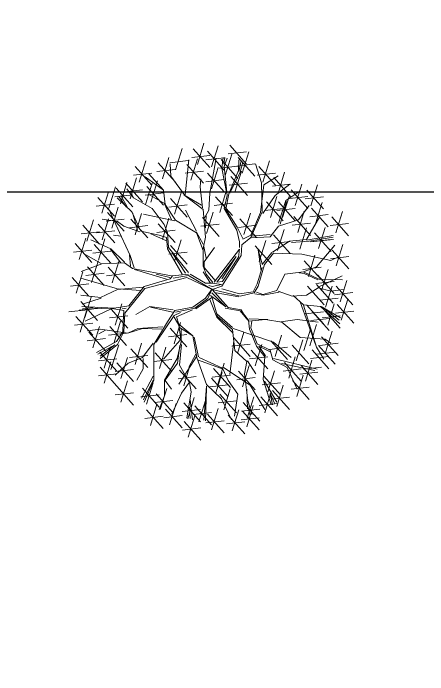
# Model space of a CAD drawing. Header units: metres. Extents: x 17323 to 19722, y -15306 to 10704.
# Drawn here: x 19316.77 to 19336.33, y -14841.73 to -14810.49 of the extents above; entities that cross this region are included whole.
import ezdxf

# ---------------------------------------------------------------- set-up
doc = ezdxf.new("R2010")
doc.units = ezdxf.units.M
doc.header["$LTSCALE"] = 35
doc.header["$MEASUREMENT"] = 0
doc.layers.get('0').update_dxf_attribs({"linetype": 'CONTINUOUS'})
doc.layers.add('brop', color=252, linetype='CONTINUOUS')
doc.layers.add('column', color=82, linetype='CONTINUOUS', lineweight=18)

# ---------------------------------------------------------------- blocks, each defined once
blk = doc.blocks.new('ARPLS027')
at = {"linetype": 'ByBlock'}
for p, q in [((-0.1431090639071897, 0.527545503083978), (-0.1351451926379283, 0.4583310128561688)), ((-0.09283712651998144, 0.5484592339441825), (-0.08487325525072009, 0.4792447437163698)), ((0.03811961917230988, 0.5362309300703867), (-0.03305748029670497, 0.4729917915169191)), ((0.005268650186611268, 0.5422062817447308), (0.01323252145586906, 0.4729917915169191)), ((0.1331065933769757, 0.5311302127477333), (0.1410704646462371, 0.4619157225199215)), ((-0.1102580949214911, 0.5215701514096338), (-0.1814351943905024, 0.4583310128561688)), ((-0.1699871294409405, 0.506133826250915), (-0.08935293283968093, 0.4812365276078179)), ((-0.05396264237851511, 0.5033664958614974), (-0.1251397418475264, 0.4401273573080315)), ((-0.08681361136421373, 0.5093418475358416), (-0.07884974009495238, 0.4401273573080315)), ((-0.03791548134303468, 0.4282727726785298), (-0.02914135041590526, 0.503614932342578)), ((-0.02160941534714311, 0.5207946049116678), (0.05902478125411648, 0.4958973062685681)), ((-0.005743667943555408, 0.3639027721888572), (0.03520227638305329, 0.503614932342578)), ((0.1659575623626743, 0.5251548610733892), (0.09478046289365949, 0.4619157225199215)), ((0.1062285278432213, 0.5097185359146703), (0.1868627244444845, 0.4848212372715706)), ((0.2028722060551331, 0.5018726579429122), (0.2108360773243945, 0.4326581677151022)), ((-0.2022897447684855, 0.4789671431912632), (-0.1943258734992241, 0.4097526529634523)), ((-0.1581941928024513, 0.4304672045134046), (-0.1647747909977966, 0.478013227602367)), ((-0.0806893696127986, 0.3876757837333384), (-0.1282159121347561, 0.4864252163027221)), ((-0.1136916768979646, 0.4879301707027777), (-0.03305748029670497, 0.4630328720596806)), ((-0.0806893696127986, 0.4542402160578858), (-0.08726996780814389, 0.4970316368379519)), ((-0.0806893696127986, 0.4970316368379519), (-0.0766678929378628, 0.4564346478927614)), ((-0.07849583688101447, 0.3767036245589628), (-0.07228082747429454, 0.4992260686728276)), ((-0.04010901407481526, 0.4264440794827999), (-0.06350669654716512, 0.4970316368379519)), ((0.07843671747293968, 0.4784691972184003), (0.007259618003928381, 0.4152300586649345)), ((0.04558574848724106, 0.4844445488927445), (0.05354961975650241, 0.4152300586649345)), ((0.08894382831173075, 0.4242496476479252), (0.06079349158718728, 0.5014205005077024)), ((0.09113736104351489, 0.4264440794827999), (0.1233091744429942, 0.4842307844678473)), ((0.2357231750408317, 0.4958973062685681), (0.1645460755718169, 0.4326581677151022)), ((0.1759941405213787, 0.4804609811098484), (0.2566283371226419, 0.4555636824667513)), ((-0.1694387757827869, 0.4729917915169191), (-0.2406158752518017, 0.4097526529634523)), ((-0.2291678103022399, 0.4575554663581993), (-0.1485336137009767, 0.4326581677151022)), ((-0.07849583688101447, 0.3938933405988188), (-0.0806893696127986, 0.4542402160578858)), ((0.01870768295349023, 0.4630328720596806), (0.09934187955474982, 0.4381355734165835)), ((0.1628576546842062, 0.4523259911197695), (0.09168055521519136, 0.3890868525663009)), ((0.1300066856985076, 0.4583013427941136), (0.1379705569677654, 0.3890868525663009)), ((0.1467068569153405, 0.3898702155682141), (0.1810722030466039, 0.4648466365931165)), ((-0.3029249698764573, 0.4297952101672573), (-0.3741020693454686, 0.3665560716137906)), ((-0.335775938862156, 0.4357705618416015), (-0.3278120675928946, 0.3665560716137906)), ((-0.2460910367494193, 0.4306663838236542), (-0.3172681362184306, 0.3674272452701866)), ((-0.278942005735118, 0.4366417354979983), (-0.2709781344658566, 0.3674272452701866)), ((-0.2163228101946899, 0.3639027721888572), (-0.2696987733347385, 0.4304672045134046)), ((-0.2612902311962344, 0.4304672045134046), (-0.2181507541378451, 0.3748749313632338)), ((-0.2181507541378451, 0.3748749313632338), (-0.252516100269105, 0.4392449318529055)), ((-0.2053551465357799, 0.3682916358586086), (-0.2463010908623886, 0.4436337955226559)), ((-0.162581258266016, 0.4092543634429449), (-0.1753768658680812, 0.4348560681831559)), ((-0.1731833331363006, 0.3251344764393957), (-0.1581941928024513, 0.4304672045134046)), ((-0.007937200675335987, 0.3639027721888572), (-0.03791548134303468, 0.4282727726785298)), ((0.1031286201647532, 0.4368896659610497), (0.1837628167660128, 0.41199236731795)), ((0.2397051106754624, 0.4381355734165835), (0.1685280112064476, 0.3748964348631167)), ((0.2068541416897638, 0.4441109250909276), (0.2148180129590216, 0.3748964348631167)), ((0.3411864034330918, 0.4388495500108887), (0.2700093039640805, 0.3756104114574201)), ((0.3083354344473932, 0.4448249016852328), (0.3162993057166545, 0.3756104114574201)), ((-0.3626540043959068, 0.4143588850085376), (-0.2820198077946472, 0.3894615863654396)), ((-0.3058200712688688, 0.4152300586649345), (-0.2251858746676092, 0.3903327600218356)), ((0.04439314844466224, 0.4060189559575802), (0.05235701971392004, 0.3368044657297702)), ((0.09333089377529546, 0.3383010674486471), (0.08894382831173075, 0.4242496476479252)), ((0.1799760761560094, 0.4226992482578646), (0.260610272757269, 0.3978019496147658)), ((0.2840041446107229, 0.4017855173976619), (0.212827045141708, 0.3385463788441951)), ((0.2498028953091271, 0.3639027721888572), (0.2585770262362566, 0.4220552158130504)), ((0.2511531756250243, 0.407760869072006), (0.2591170468942821, 0.3385463788441951)), ((0.2814573689136424, 0.4234132248521698), (0.362091565514902, 0.3985159262090692)), ((-0.2181507541378451, 0.3595139085191077), (-0.3106447176613472, 0.3898702155682141)), ((-0.148549943130007, 0.3928520513986102), (-0.2197270425990219, 0.3296129128451435)), ((-0.20827897764946, 0.3774157262398914), (-0.1276447810481969, 0.3525184275967925)), ((-0.1814009121157056, 0.3988274030729544), (-0.1734370408464443, 0.3296129128451435)), ((-0.0828316757295795, 0.3883409761303893), (-0.1540087751985943, 0.3251018375769226)), ((-0.1156826447152781, 0.3943163278047335), (-0.1077187734460203, 0.3251018375769226)), ((-0.08726996780814389, 0.3404954992835227), (-0.07849583688101447, 0.3938933405988188)), ((-0.07008729474251396, 0.3211113514087911), (-0.07849583688101447, 0.3767036245589628)), ((0.07724411743036086, 0.400043604283236), (0.006067017961346011, 0.3368044657297702)), ((0.01751508291090786, 0.3846072791245163), (0.09814927951216745, 0.3597099804814192)), ((0.09333089377529546, 0.3511019198187526), (0.1467068569153405, 0.3920646474030898)), ((0.09515883771844713, 0.3383010674486471), (0.1467068569153405, 0.3898702155682141)), ((0.1920398667055139, 0.3489074879838769), (0.2995229705628688, 0.3982822042685692)), ((0.194233399437298, 0.3511019198187526), (0.1982548761122338, 0.3788980563938384)), ((0.2242751100912699, 0.3863491922389422), (0.3049093066925295, 0.3614518935958442)), ((0.300869305132462, 0.3965241423176238), (0.3815035017337252, 0.371626843674524)), ((-0.3750062029205701, 0.3669292992973254), (-0.4461833023895849, 0.3036901607438587)), ((-0.4347352374400231, 0.3514929741386057), (-0.3541010408387599, 0.3265956754955077)), ((-0.4078571719062687, 0.3729046509716696), (-0.3998933006370073, 0.3036901607438587)), ((-0.286086011857833, 0.3666176415174549), (-0.3572631113268478, 0.3033785029639882)), ((-0.2868814464003684, 0.3233057832436668), (-0.3322144561905418, 0.3726804995283581)), ((-0.3189369808435316, 0.3725929931917991), (-0.3109731095742738, 0.3033785029639882)), ((-0.1687962676727324, 0.3404954992835227), (-0.2163228101946899, 0.3639027721888572)), ((-0.1687962676727324, 0.3445186243141274), (-0.2053551465357799, 0.3682916358586086)), ((-0.1425607102490325, 0.3729046509716696), (-0.06192651364777291, 0.3480073523285716)), ((-0.01195867735027178, 0.2757597601547044), (-0.005743667943555408, 0.3617083403539825)), ((0.0008369302517934329, 0.2673477714543493), (-0.007937200675335987, 0.3639027721888572)), ((0.2326202222434972, 0.3404954992835227), (0.2498028953091271, 0.3639027721888572)), ((0.2863617741721711, 0.3101391922344154), (0.340103326100845, 0.3660972040237329)), ((0.3765841481158745, 0.3689210831887726), (0.3054070486468596, 0.3056819446353058)), ((0.3057379799695852, 0.3317177719440219), (0.3444903915644133, 0.3595139085191077)), ((0.3168551135964215, 0.3534847580300529), (0.3974893101976846, 0.3285874593869549)), ((0.3437331791301759, 0.3748964348631167), (0.3516970503994372, 0.3056819446353058)), ((-0.345815046377286, 0.3511813163587361), (-0.2651808497760264, 0.3262840177156372)), ((-0.1304094448665367, 0.3423241924792517), (-0.1687962676727324, 0.3445186243141274)), ((-0.09787204267842498, 0.3361066356137723), (-0.1687962676727324, 0.3404954992835227)), ((-0.08726996780814389, 0.3404954992835227), (-0.1304094448665367, 0.3423241924792517)), ((-0.003550135211771277, 0.2607644759497241), (-0.09787204267842498, 0.3361066356137723)), ((-0.0806893696127986, 0.3467130561490022), (-0.07849583688101447, 0.3317177719440219)), ((0.07176115524610083, 0.3079447603995407), (0.09333089377529546, 0.3383010674486471)), ((0.12111564171121, 0.3167224877390415), (0.1920398667055139, 0.3489074879838769)), ((0.2114160725029279, 0.2801486238244548), (0.2326202222434972, 0.3404954992835227)), ((0.3057379799695852, 0.3273289082742714), (0.348877457027978, 0.3511019198187526)), ((0.3952467048470467, 0.3323488499577154), (0.3240696053780319, 0.2691097114042487)), ((0.340103326100845, 0.303921635368936), (0.3744686722321084, 0.3295233401091471)), ((0.3623957358613481, 0.3383242016320596), (0.3703596071306059, 0.2691097114042487)), ((-0.2326520039825404, 0.3131511342282352), (-0.3038291034515552, 0.2499119956747684)), ((-0.2656772966598027, 0.269542203289225), (-0.2868814464003684, 0.3233057832436668)), ((-0.265502972968239, 0.3191264859025793), (-0.2575391016989812, 0.2499119956747684)), ((-0.1560006600706672, 0.2867319193290809), (-0.1731833331363006, 0.3251344764393957)), ((-0.1731833331363006, 0.3251344764393957), (-0.1560006600706672, 0.269542203289225)), ((0.003030462983574012, 0.2629589077845997), (-0.07008729474251396, 0.3211113514087911)), ((0.04361081852155735, 0.1598206115454657), (0.07176115524610083, 0.3079447603995407)), ((0.0739546879778814, 0.3017272035340612), (0.12111564171121, 0.3167224877390415)), ((0.08016969738459778, 0.3145280559041659), (0.1233091744429942, 0.3189169195739163)), ((0.2591170468942821, 0.3131511342282352), (0.1879399474252708, 0.2499119956747684)), ((0.2136096052347121, 0.2757597601547044), (0.2863617741721711, 0.3101391922344154)), ((0.2176310819096479, 0.2889263511639557), (0.2841682414403905, 0.3079447603995407)), ((0.2262660779085834, 0.3191264859025793), (0.2342299491778448, 0.2499119956747684)), ((0.2995229705628688, 0.2329683393746382), (0.340103326100845, 0.303921635368936)), ((0.3355176703275937, 0.3169125247989966), (0.4161518669288533, 0.2920152261558977)), ((0.4258606015944224, 0.3036901607438587), (0.4338244728636838, 0.2344756705160478)), ((-0.308451184929563, 0.2673477714543493), (-0.3515906619879559, 0.2907550443596847)), ((-0.2923810385019934, 0.2977148090695154), (-0.2117468419007338, 0.2728175104264174)), ((-0.1494200618753183, 0.192005611790302), (-0.1560006600706672, 0.2867319193290809)), ((-0.07228082747429454, 0.2413803280749933), (-0.1022591081419932, 0.2951439080294351)), ((0.03081521091948858, 0.1792047594201964), (0.06737408978253256, 0.2995327716991856)), ((0.1993880123748326, 0.2977148090695154), (0.2800222089760922, 0.2728175104264174)), ((0.458711570580121, 0.2977148090695145), (0.3875344711111062, 0.2344756705160478)), ((0.398982536060668, 0.2822784839107948), (0.4796167326619312, 0.2573811852676968)), ((-0.4639368926074603, 0.2549510126266838), (-0.5351139920764751, 0.191711874073218)), ((-0.4967878615931589, 0.260926364301028), (-0.4888239903239011, 0.191711874073218)), ((-0.3824723322355013, 0.2693318886163842), (-0.4536494317045126, 0.2060927500629175)), ((-0.4422013667549507, 0.2538955634576645), (-0.3615671701536911, 0.2289982648145665)), ((-0.3515906619879559, 0.226385043870013), (-0.4353104945843285, 0.2629589077845997)), ((-0.3515906619879559, 0.2285794757048878), (-0.426536363657199, 0.2651533396194745)), ((-0.3366015216541101, 0.2285794757048878), (-0.4203213542504827, 0.2735653283198296)), ((-0.4153233012211999, 0.2753072402907284), (-0.4073594299519385, 0.2060927500629175)), ((-0.2696987733347385, 0.2673477714543493), (-0.308451184929563, 0.2673477714543493)), ((-0.2119357447311252, 0.2285794757048878), (-0.2656772966598027, 0.269542203289225)), ((-0.1560006600706672, 0.269542203289225), (-0.1581941928024513, 0.1963944754600524)), ((0.03739580911483742, 0.1016681679212734), (-0.003550135211771277, 0.2607644759497241)), ((0.03300874365127271, 0.1642094752152161), (0.003030462983574012, 0.2629589077845997)), ((0.1982548761122338, 0.2070008959952823), (0.2136096052347121, 0.2757597601547044)), ((0.2523362951519914, 0.1470239090321694), (0.278094441288502, 0.2652860775868815)), ((0.3829854227775797, 0.2531347436247557), (0.3118083233085684, 0.1898956050712881)), ((0.3146125082457836, 0.2576569540284241), (0.3952467048470467, 0.2327596553853262)), ((0.3501344537918811, 0.2591100952990999), (0.3580983250611425, 0.1898956050712881)), ((0.3683101705105933, 0.1900962356847273), (0.4198264627836217, 0.2588127799396762)), ((-0.5236659271269133, 0.2395146874679641), (-0.4430317305256537, 0.214617388824867)), ((-0.2163228101946899, 0.226385043870013), (-0.3515906619879559, 0.226385043870013)), ((-0.2809329735524315, 0.2270064809231194), (-0.2729691022831702, 0.1577919906953085)), ((-0.1304094448665367, 0.174815895750446), (-0.2163228101946899, 0.226385043870013)), ((-0.09385056600349273, 0.1554317478757152), (-0.07447436020607867, 0.2391858962401185)), ((-0.08507643507635976, 0.1532373160408396), (-0.07228082747429454, 0.2413803280749933)), ((0.1770507263716681, 0.1792047594201964), (0.2026419415757985, 0.2373572030443887)), ((0.2392008204388461, 0.1876167481205515), (0.2995229705628688, 0.2329683393746382)), ((0.316793878237565, 0.1836229380375221), (0.3532534763921475, 0.2481069415231438)), ((0.3232563882581303, 0.237698418466036), (0.4038905848593899, 0.2128011198229371)), ((0.3683101705105933, 0.1900962356847273), (0.4306523502902735, 0.2458661846452657)), ((-0.4036030619211601, 0.2177338083120999), (-0.4747801613901714, 0.1544946697586331)), ((-0.4633320964406096, 0.2022974831533801), (-0.38269789983935, 0.1774001845102822)), ((-0.4115472233233497, 0.1857880549248216), (-0.463095242520243, 0.2070008959952823)), ((-0.4364540309068587, 0.223709159986444), (-0.4284901596375974, 0.1544946697586331)), ((-0.2480820045667329, 0.2210311292487752), (-0.3192591040357442, 0.1577919906953085)), ((-0.3078110390861823, 0.2055948040900555), (-0.2271768424849228, 0.1806975054469575)), ((-0.1066461736055579, 0.1492141910102358), (-0.2075486792675605, 0.2179730551696579)), ((0.03739580911483742, 0.1664039070500918), (0.05019141671690264, 0.2179730551696579)), ((0.241696078492776, 0.2095783718729507), (0.1705189790237611, 0.146339233319484)), ((0.1898463339737333, 0.1792047594201964), (0.1982548761122338, 0.2070008959952823)), ((0.2088451095070774, 0.2155537235472949), (0.2168089807763387, 0.146339233319484)), ((0.4721506033469964, 0.2095783718729507), (0.4009735038779851, 0.146339233319484)), ((0.4392996343612978, 0.2155537235472949), (0.4472635056305592, 0.146339233319484)), ((-0.4611155610194473, 0.1826892893384056), (-0.5322926604884586, 0.1194501507849388)), ((-0.4939665300051459, 0.1886646410127497), (-0.4860026587358846, 0.1194501507849388)), ((-0.3515906619879559, 0.1857880549248216), (-0.4115472233233497, 0.1857880549248216)), ((-0.3534156632661229, 0.1836229380375221), (-0.3856444548089115, 0.15997050432658)), ((-0.2696987733347385, 0.1382420318358593), (-0.3515906619879559, 0.1857880549248216)), ((-0.2868426768746488, 0.1363180706156371), (-0.351300259960226, 0.1836229380375221)), ((-0.2009680810722116, 0.1276356113006294), (-0.271892306066519, 0.1898111799554263)), ((0.1467068569153405, 0.174815895750446), (0.1898463339737333, 0.1792047594201964)), ((0.181967043973323, 0.194142046714231), (0.2626012405745861, 0.169244748071133)), ((0.2070290070393668, 0.174815895750446), (0.2392008204388461, 0.1876167481205515)), ((0.2544516984578848, 0.1449076386475063), (0.314678474931668, 0.1836229380375221)), ((0.2565671017637854, 0.15997050432658), (0.316793878237565, 0.1857392084221852)), ((0.314678474931668, 0.1836229380375221), (0.3683101705105933, 0.1900962356847273)), ((0.412421568827547, 0.194142046714231), (0.4930557654288066, 0.169244748071133)), ((-0.5208445955388967, 0.1672529641796858), (-0.4402103989376371, 0.1423556655365878)), ((-0.4007011489273573, 0.1212552049365634), (-0.4802154261313767, 0.1578542339419169)), ((-0.1540087751985943, 0.1652611802882369), (-0.2251858746676092, 0.1020220417347701)), ((-0.186859744184293, 0.171236531962581), (-0.1788958729150352, 0.1020220417347701)), ((-0.08726996780814389, 0.1470197591753601), (-0.1304094448665367, 0.174815895750446)), ((0.04361081852155735, 0.1554317478757152), (0.03300874365127271, 0.1642094752152161)), ((0.04580435125333793, 0.09545061105579311), (0.03520227638305329, 0.1532373160408396)), ((0.05019141671690264, 0.09545061105579311), (0.04361081852155735, 0.1554317478757152)), ((0.05019141671690264, 0.1188578839611294), (0.1467068569153405, 0.174815895750446)), ((0.05457848218046735, 0.1060570315910239), (0.1317177165814911, 0.1576261797105909)), ((0.05677201491225148, 0.09545061105579311), (0.1510939223789052, 0.1704270320806955)), ((0.1590709140741993, 0.1632693963967897), (0.08789381460518797, 0.100030257843323)), ((0.1262199450885007, 0.1692447480711339), (0.134183816357762, 0.100030257843323)), ((0.1510939223789052, 0.1704270320806955), (0.2070290070393668, 0.174815895750446)), ((0.3377602756782281, 0.1632693963967897), (0.2665831762092168, 0.100030257843323)), ((0.3049093066925295, 0.1692447480711339), (0.3128731779617908, 0.100030257843323)), ((0.3467828309858731, 0.1084330961353688), (0.4220663015780985, 0.1620867747112431)), ((0.4220663015780985, 0.1620867747112431), (0.469227351750753, 0.1642030450959062)), ((0.47305211563868, 0.1657887601399581), (0.4810159869079413, 0.09657426991214901)), ((-0.3132862005838035, 0.1289111242693153), (-0.3844633000528148, 0.06567198571584854)), ((-0.2610845307381382, 0.06324449909814689), (-0.3663569540786717, 0.1319610433530958)), ((-0.2954287255868238, 0.1298447729684318), (-0.3620017119782943, 0.09112947357841605)), ((-0.3461371695695021, 0.1348864759436594), (-0.3381732983002408, 0.06567198571584854)), ((-0.2160388838713843, 0.1212552049365634), (-0.2954287255868238, 0.1298447729684318)), ((-0.2202696904831782, 0.1277285025837687), (-0.2868426768746488, 0.1363180706156371)), ((-0.2053551465357799, 0.123246747630879), (-0.2696987733347385, 0.1382420318358593)), ((-0.2137378097180473, 0.1498248551295172), (-0.1331036131167878, 0.1249275564864192)), ((-0.1432050524686019, 0.1320244749703798), (-0.2053551465357799, 0.123246747630879)), ((-0.1515813007858071, 0.1298447729684318), (-0.1838100923285957, 0.07830736477722056)), ((-0.1388179870050372, 0.1320244749703798), (-0.1837854080065817, 0.07826089501593803)), ((-0.1132267718009068, 0.1492141910102358), (-0.1432050524686019, 0.1320244749703798)), ((-0.1110332390691227, 0.1404364636707349), (-0.1388179870050372, 0.1320244749703798)), ((-0.1110332390691227, 0.1404364636707349), (-0.08507643507635976, 0.0804553268508128)), ((-0.0956785099466444, 0.1254411794657546), (-0.1066461736055579, 0.1492141910102358)), ((-0.07849583688101447, 0.07167759951131192), (-0.09385056600349273, 0.1448253273404854)), ((-0.07447436020607867, 0.07826089501593803), (-0.08726996780814389, 0.1470197591753601)), ((0.09934187955474982, 0.1478330712380709), (0.1799760761560094, 0.122935772594972)), ((0.207166212796654, 0.06536076948281), (0.2544516984578848, 0.1449076386475063)), ((0.2780312411587786, 0.1478330712380709), (0.3586654377600382, 0.122935772594972)), ((0.4461740501049256, 0.1443770833068951), (0.5268082467061888, 0.119479784663798)), ((-0.508180146896116, 0.1121673217513957), (-0.5793572463651309, 0.0489281831979298)), ((-0.5410311158818146, 0.1181426734257398), (-0.5330672446125533, 0.0489281831979298)), ((-0.4382194311203236, 0.1134747991105947), (-0.5093965305893349, 0.05023566055712791)), ((-0.3964703423155598, 0.08478066242442583), (-0.4952721202498225, 0.1019597984881635)), ((-0.4710704001060222, 0.1194501507849388), (-0.4631065288367608, 0.05023566055712791)), ((-0.3598863086723973, 0.09112947357841605), (-0.4007011489273573, 0.1212552049365634)), ((-0.373015235103253, 0.1134747991105955), (-0.2923810385019934, 0.08857750046749757)), ((-0.1601673494979785, 0.1233714753212265), (-0.2095682384651099, 0.1233714753212265)), ((-0.00821897791317383, 0.00529603650633792), (0.03739580911483742, 0.1016681679212734)), ((0.2136368582029284, 0.06536076948281), (0.2931511354069514, 0.1061923392574897)), ((0.2952665387128448, 0.03959206538720483), (0.3467828309858731, 0.1084330961353688)), ((0.3124386361371876, 0.04606536303441011), (0.3511380730862506, 0.112665636904695)), ((0.3511380730862506, 0.1084330961353688), (0.4842840458691953, 0.09337023045629511)), ((0.4661776998950522, 0.1020220417347701), (0.3950006004260374, 0.0387829031813034)), ((0.4333267309093536, 0.1079973934091143), (0.4412906021786114, 0.0387829031813034)), ((-0.567909181415569, 0.09673099659267592), (-0.4872749848143059, 0.07183369794957883)), ((-0.4264592950638715, 0.08901320319375294), (-0.5017427656560969, 0.08042363516188455)), ((-0.497948465639773, 0.09803847395187493), (-0.4173142690385134, 0.07314117530877695)), ((-0.4973875235557195, 0.08901320319375294), (-0.4544572799948625, 0.09112947357841605)), ((-0.482518465055584, 0.07712474309167394), (-0.4745545937863227, 0.007910252863863043)), ((-0.3620017119782943, 0.09112947357841605), (-0.3964703423155598, 0.08478066242442583)), ((-0.3018993709930946, 0.09337023045629511), (-0.2524984820259633, 0.06760152636068906)), ((-0.1837854080065817, 0.07826089501593803), (-0.2656772966598027, 0.06326561081095772)), ((-0.04010901407481526, 0.03108061056612144), (-0.07447436020607867, 0.07826089501593803)), ((-0.00821897791317383, 0.00529603650633792), (0.04580435125333793, 0.09545061105579311)), ((0.01582607058563923, 0.03108061056612144), (0.05019141671690264, 0.08886731555116789)), ((0.4064486653755992, 0.08658571657605041), (0.4870828619768588, 0.06168841793295243)), ((0.5255488831923003, 0.07707408519908299), (0.4543717837232855, 0.01383494664561624)), ((0.4926979142066017, 0.08304943687342714), (0.500661785475863, 0.01383494664561624)), ((-0.4496674960698854, 0.07114939141732979), (-0.5208445955388967, 0.007910252863863043)), ((-0.5093965305893349, 0.05571306625861094), (-0.4287623339880753, 0.03081576761551208)), ((-0.2656772966598027, 0.06326561081095772), (-0.3687733350535893, 0.02669174689637099)), ((-0.2761412248565804, 0.05677120145094161), (-0.310485419705266, -0.03559777651494933)), ((-0.2654397728385121, 0.0546549310662785), (-0.306254613093472, -0.03348150613028533)), ((-0.2631999340440316, 0.05677120145094161), (-0.1880408989403897, 0.07395033751467928)), ((-0.03772282873310218, 0.007350063644393501), (-0.08065307229395557, 0.06760152636068906)), ((-0.04230254680659939, 0.02230288322662144), (-0.07849583688101447, 0.07167759951131192)), ((0.1405932264051799, 0.03959206538720483), (0.207166212796654, 0.06536076948281)), ((0.1642359692357971, 0.03959206538720483), (0.2094060515911345, 0.06536076948281)), ((0.3017371841191192, 0.04170833577186794), (0.3812514613231421, 0.05042239029695228)), ((0.3812514613231421, 0.05042239029695228), (0.4112404140714503, 0.04818163341907322)), ((0.4658198486728473, 0.06163776004036325), (0.5464540452741105, 0.03674046139726528)), ((-0.5133784662239691, 0.02932192969692693), (-0.5054145949547078, -0.03989256053088397)), ((-0.5059735722678909, 0.03100249735533644), (-0.3814136481971175, 0.02676995658600934)), ((-0.3749430027908431, 0.02676995658600934), (-0.5038581689619939, 0.03747579500254172)), ((-0.3687733350535893, 0.02669174689637099), (-0.4225148869822632, -0.02926626489294559)), ((-0.005743667943555408, 0.005113167186765466), (-0.04010901407481526, 0.03108061056612144)), ((0.01582607058563923, 0.005113167186765466), (0.01582607058563923, 0.03108061056612144)), ((0.01603330233440659, 0.01170709090693567), (0.05896354589526354, 0.03959206538720483)), ((0.01814870564030358, 0.00311752287506728), (0.05037749718309215, 0.02888622697067333)), ((0.02673475435247497, -0.005472045156801109), (0.07613564331960632, 0.03535952461787861)), ((0.05037749718309215, 0.02888622697067333), (0.08049088541998373, 0.03959206538720483)), ((0.07613564331960632, 0.03535952461787861), (0.0976629828443265, 0.03535952461787861)), ((0.08049088541998373, 0.03959206538720483), (0.1470638718114543, 0.03959206538720483)), ((0.0976629828443265, 0.03535952461787861), (0.1512946784232483, -0.003355774772137998)), ((0.1104798381682883, 0.02888622697067333), (0.1556499205236257, 0.03747579500254172)), ((0.1470638718114543, 0.03959206538720483), (0.1899941153723113, 0.03100249735533644)), ((0.1899941153723113, 0.03100249735533644), (0.2952665387128448, 0.03959206538720483)), ((0.2645922083918997, 0.0422685249913366), (0.1934151089228848, -0.02097061356213015)), ((0.2048631738724467, 0.02683219983261775), (0.2854973704737098, 0.001934901189518889)), ((0.2265781490154737, 0.03100249735533644), (0.2716237958822276, 0.02888622697067333)), ((0.2317412394062011, 0.04824387666568075), (0.2397051106754624, -0.02097061356213015)), ((0.2609223438641592, 0.03535952461787861), (0.2931511354069514, 0.01818038855414095)), ((0.4009735038779851, 0.02932192969692693), (0.4089373751472429, -0.03989256053088397)), ((0.4835986682965583, 0.02932192969692693), (0.4915625395658196, -0.03989256053088397)), ((-0.4805274972382705, 0.02334657802258278), (-0.5517045967072818, -0.03989256053088397)), ((-0.5402565317577199, 0.007910252863863043), (-0.4596223351564603, -0.01698704577923493)), ((-0.344146201752185, 0.007910252863863043), (-0.4153233012211999, -0.0553288856896037)), ((-0.3769971707378836, 0.0138856045382072), (-0.3690332994686258, -0.0553288856896037)), ((-0.3406620080718845, 0.005918468972416768), (-0.3326981368026232, -0.06329602125539413)), ((-0.04630887744527001, 0.01382336129159878), (-0.1128818638367441, -0.01194534280400639)), ((-0.03983823203899917, 0.00523379325973039), (-0.1107664605308472, -0.0140616131886695)), ((-0.00821897791317383, 0.00529603650633792), (-0.07629783019358172, -0.05489318296334922)), ((-0.07418242688768117, -0.04630361493148083), (-0.03125218332682778, 0.01170709090693567)), ((-0.0205507313087594, 0.007350063644393501), (-0.07418242688768117, -0.04630361493148083)), ((-0.005743667943555408, 0.005113167186765466), (-0.04230254680659939, 0.02230288322662144)), ((-0.00821897791317383, 0.00529603650633792), (-0.03336758663272477, -0.1000817800005711)), ((-0.00821897791317383, 0.00529603650633792), (0.005223995715358143, -0.03146069672782126)), ((0.007417528447142274, 0.01791401955687011), (0.003030462983574012, 0.005113167186765466)), ((0.003030462983574012, 0.005113167186765466), (0.01143900512207807, -0.02926626489294559)), ((0.01143900512207807, -0.02926626489294559), (0.01582607058563923, 0.005113167186765466)), ((0.2931511354069514, 0.01818038855414095), (0.357608718492525, 0.01382336129159878)), ((0.357608718492525, 0.01382336129159878), (0.4907546912754697, -0.009829072419343277)), ((0.4338244728636838, 0.02334657802258278), (0.3626473733946689, -0.03989256053088397)), ((0.3740954383442308, 0.007910252863863043), (0.4547296349454903, -0.01698704577923493)), ((0.5164496372822569, 0.02334657802258278), (0.4452725378132456, -0.03989256053088397)), ((0.4567206027628075, 0.007910252863863043), (0.537354799364067, -0.01698704577923493)), ((-0.4050154869033307, -0.02291456505004152), (-0.4761925863723455, -0.08615370360351005)), ((-0.4378664558890293, -0.01693921337569737), (-0.4299025846197679, -0.08615370360351005)), ((-0.403875236271638, -0.007526072294855801), (-0.3232410396703784, -0.03242337093795467)), ((-0.3078110390861859, -5.688270192738543e-05), (-0.3789881385552007, -0.06329602125539413)), ((-0.3675400736056389, -0.01549320786064712), (-0.2869058770043758, -0.04039050650374509)), ((-0.1128818638367441, -0.01194534280400639), (-0.1708688015160469, -0.072072319027086)), ((-0.1107664605308472, -0.0140616131886695), (-0.1601673494979785, -0.072072319027086)), ((-0.1515813007858071, -0.072072319027086), (-0.0999405730241989, -0.01194534280400639)), ((-0.0205507313087594, -0.009829072419343277), (-0.03548298993862176, -0.09572475273802894)), ((0.02021313604920749, -0.001470128317859754), (0.1448789129721888, -0.0980251290523686)), ((0.02240666878098807, -0.03365512856269604), (0.02021313604920749, -0.01207654885309051)), ((0.02021313604920749, -0.01207654885309051), (0.1167285762476453, -0.08522427668226307)), ((0.3438700477068366, -0.007658909975865491), (0.2726929482378218, -0.07089804852933224)), ((0.2841410131873836, -0.02309523513458434), (0.3647752097886432, -0.0479925337776832)), ((0.311019078721138, -0.001683558301521337), (0.3189829499903958, -0.07089804852933224)), ((0.4518992257191243, -0.02227805473813138), (0.4598630969883857, -0.09149254496594228)), ((-0.5173604018585962, -0.04935353401525955), (-0.5093965305893349, -0.1185680242430704)), ((-0.4225148869822632, -0.02926626489294559), (-0.5018476541150676, -0.0680345606424071)), ((-0.4647445214227837, -0.03835089020876126), (-0.3841103248215205, -0.06324818885186101)), ((-0.3040147742989916, -0.03771404689961244), (-0.3707121961790492, -0.1387970793905868)), ((-0.306254613093472, -0.03348150613028533), (-0.3534156632661229, -0.05489318296334922)), ((-0.07853766898806214, -0.04418734454681772), (-0.08923912100613052, -0.1000817800005711)), ((-0.005494037190313605, -0.03124074925240716), (-0.02478153792055338, -0.09796550961590711)), ((0.005223995715358143, -0.03146069672782126), (0.12111564171121, -0.1046084245569938)), ((0.1145350435158612, -0.09363626538261816), (0.02240666878098807, -0.03365512856269604)), ((0.1167285762476453, -0.08522427668226307), (0.03300874365127271, -0.03146069672782126)), ((0.2176310819096479, -0.08741870851713873), (0.2995229705628688, -0.03987268542817635)), ((0.2285987455685614, -0.08961314035201351), (0.2973294378310847, -0.04645598093280157)), ((0.2973294378310847, -0.04645598093280157), (0.3550924664346944, -0.05706240146803143)), ((0.2995229705628688, -0.03987268542817635), (0.348877457027978, -0.05084484460255201)), ((0.348877457027978, -0.05084484460255201), (0.4581885048284811, -0.03987268542817635)), ((0.4519734954217611, -0.03146069672782126), (0.3616730646300432, -0.04865041276767723)), ((0.4847501947048229, -0.02825340641247553), (0.4135730952358081, -0.09149254496594228)), ((0.42502116018537, -0.04368973157119527), (0.5056553567866331, -0.06858703021429324)), ((0.4925538509597445, -0.0358495603975717), (0.4519734954217611, -0.03146069672782126)), ((0.4581885048284811, -0.03987268542817635), (0.4907259070165892, -0.05084484460255201)), ((0.4925538509597445, -0.04206711726305112), (0.4669626357556105, -0.03804399223244648)), ((-0.4845094328728976, -0.0553288856896037), (-0.5556865323419125, -0.1185680242430704)), ((-0.5442384673923506, -0.07076521084832255), (-0.4636042707910875, -0.09566250949142141)), ((-0.3534156632661229, -0.05489318296334922), (-0.4050563910277347, -0.09149221196870183)), ((-0.2030975930588355, -0.07642934628962816), (-0.3298973559240892, -0.0613664806105545)), ((-0.190343937864597, -0.07474877863122042), (-0.2615210373336083, -0.1379879171846872)), ((-0.1601673494979785, -0.072072319027086), (-0.239557191213418, -0.08066188705895527)), ((-0.2231949068502956, -0.06877342695687627), (-0.2152310355810343, -0.1379879171846872)), ((-0.1558121073976011, -0.07431307590496505), (-0.2074528351592093, -0.2268090300939356)), ((-0.07629783019358172, -0.05489318296334922), (-0.08488387890575311, -0.1043143207698973)), ((0.4203854400968048, -0.06528780514684218), (0.3492083406277899, -0.1285269437003089)), ((0.3550924664346944, -0.05706240146803143), (0.4431993644946317, -0.09363626538261816)), ((0.4369843550879153, -0.1002195608872434), (0.3572859991664785, -0.06145126513778187)), ((0.3875344711111062, -0.05931245347249803), (0.3954983423803675, -0.1285269437003089)), ((0.5390040677266583, -0.06111784062136394), (0.4678269682576435, -0.1243569791748307)), ((0.5061530987409597, -0.05514248894701979), (0.514116970010221, -0.1243569791748307)), ((-0.4050563910277347, -0.09149221196870183), (-0.4888014748435481, -0.07854561667429127)), ((-0.3172681362184306, -0.09416867157283537), (-0.3884452356874455, -0.1574078101263021)), ((-0.3501191052041293, -0.08819331989849122), (-0.3421552339348715, -0.1574078101263021)), ((-0.239557191213418, -0.08066188705895527), (-0.2803720314683744, -0.1258504840961763)), ((-0.2500729723840465, -0.09018510378993927), (-0.1694387757827869, -0.1150824024330381)), ((-0.08923912100613052, -0.1000817800005711), (-0.1235833158548125, -0.1302075113587184)), ((-0.03336758663272477, -0.1000817800005711), (-0.0205507313087594, -0.1537354585764454)), ((-0.02478153792055338, -0.09796550961590711), (-0.01619548920838199, -0.1495029178071183)), ((0.1448789129721888, -0.0980251290523686), (0.1145350435158612, -0.09363626538261816)), ((0.1510939223789052, -0.0980251290523686), (0.1726636609081034, -0.0980251290523686)), ((0.1726636609081034, -0.0980251290523686), (0.2176310819096479, -0.08741870851713873)), ((0.1854592685101686, -0.1108259814224732), (0.2285987455685614, -0.08961314035201351)), ((0.260610272757269, -0.09964607727431751), (0.1894331732882577, -0.1628852158277843)), ((0.2277593037715704, -0.09367072559997336), (0.2357231750408317, -0.1628852158277843)), ((0.3606564055773518, -0.08072413030556191), (0.4412906021786149, -0.1056214289486599)), ((0.4932813330326553, -0.09329581088484762), (0.4221042335636405, -0.1565349494383144)), ((0.475371177894111, -0.1108259814224732), (0.4369843550879153, -0.1002195608872434)), ((0.4797582433576792, -0.1046084245569938), (0.4391778878196959, -0.09583069721749293)), ((0.4431993644946317, -0.09363626538261816), (0.4841453088212404, -0.09583069721749293)), ((0.4604303640469567, -0.08732045921050346), (0.468394235316218, -0.1565349494383144)), ((-0.4690572720548083, -0.1099481925210597), (-0.5402343715238231, -0.1731873310745264)), ((-0.5287863065742613, -0.1253845176797794), (-0.4481521099729981, -0.1502818163228774)), ((-0.4362063030691097, -0.1119399764125077), (-0.5073834025381245, -0.1751791149659745)), ((-0.5019082410405069, -0.1039728408467155), (-0.4939443697712456, -0.1731873310745264)), ((-0.4690572720548083, -0.1059646247381636), (-0.4610934007855469, -0.1751791149659745)), ((-0.3276575171296088, -0.1172609160643079), (-0.4286991338583519, -0.1302075113587184)), ((-0.3769971707378836, -0.1096049967315551), (-0.296362974136624, -0.1345022953746531)), ((-0.2803720314683744, -0.1258504840961763), (-0.3276575171296088, -0.1172609160643079)), ((-0.0999405730241989, -0.1129038888017657), (-0.1235833158548125, -0.1323237817433816)), ((-0.08488387890575311, -0.1043143207698973), (-0.0999405730241989, -0.1129038888017657)), ((0.12111564171121, -0.1046084245569938), (0.1620615860378187, -0.1068028563918686)), ((0.1620615860378187, -0.1068028563918686), (0.1898463339737333, -0.1411822884715805)), ((0.1832657357783845, -0.1108259814224732), (0.1982548761122338, -0.1411822884715805)), ((0.2008812382378196, -0.1150824024330364), (0.2815154348390791, -0.1399797010761352)), ((0.4335522985132023, -0.1087321360435674), (0.5141864951144655, -0.1336294346866653)), ((-0.4959353375885627, -0.1273763015712275), (-0.4153011409872995, -0.1522736002143255)), ((-0.4501020378944887, -0.1302075113587184), (-0.4866860715376511, -0.1387970793905868)), ((-0.4286991338583519, -0.1302075113587184), (-0.4823308294372737, -0.145145890544577)), ((-0.3707121961790492, -0.1387970793905868), (-0.4630433287070339, -0.1945670283511252)), ((-0.3856444548089115, -0.1258504840961763), (-0.4609279254011369, -0.1279667544808394)), ((-0.278256628162481, -0.1279667544808394), (-0.3276575171296088, -0.1602087562236507)), ((-0.2378850398408936, -0.1420405649143577), (-0.3090621393099084, -0.2052797034678244)), ((-0.2707360088265922, -0.1360652132400135), (-0.2627721375573309, -0.2052797034678244)), ((-0.1579275107034981, -0.1365563225127078), (-0.2223850937890752, -0.1623250266083138)), ((-0.1536967040917041, -0.1409133497752499), (-0.2137990450769038, -0.1645657834861929)), ((-0.1235833158548125, -0.1323237817433816), (-0.1579275107034981, -0.1365563225127078)), ((-0.1279385579551899, -0.145145890544577), (-0.1536967040917041, -0.1409133497752499)), ((-0.1279385579551899, -0.1323237817433816), (-0.1214679125489155, -0.1968077852290033)), ((-0.1214679125489155, -0.2053973532608717), (-0.1193525092430185, -0.1344400521280447)), ((-0.01619548920838199, -0.1495029178071183), (0.01391789902850959, -0.1645657834861929)), ((0.1878787120664143, -0.1430296201599131), (0.1921095186782082, -0.2139869212927401)), ((0.1898463339737333, -0.1411822884715805), (0.2863617741721711, -0.1839737092516467)), ((0.2008200028789631, -0.2139869212927401), (0.1943493574726887, -0.145145890544577)), ((0.1982548761122338, -0.1411822884715805), (0.2841682414403905, -0.1773904137470206)), ((-0.4481742702068985, -0.1723461893121607), (-0.4402103989376371, -0.2415606795399716)), ((-0.2976140743603466, -0.1574768900730774), (-0.2169798777590835, -0.1823741887161754)), ((-0.2223850937890752, -0.1623250266083138), (-0.2631999340440316, -0.1945670283511252)), ((-0.2589691274322377, -0.1968077852290033), (-0.2223850937890752, -0.1709145946401822)), ((-0.2223850937890752, -0.1709145946401822), (-0.2439124333137954, -0.2139869212927401)), ((-0.2137990450769038, -0.1645657834861929), (-0.237441787907521, -0.2139869212927401)), ((-0.02478153792055338, -0.1559762154543236), (-0.02913678002093079, -0.1882182171971349)), ((-0.01831089251427898, -0.1623250266083138), (-0.02689694122645037, -0.1859774603192559)), ((-0.0205507313087594, -0.1537354585764454), (0.005331850316338205, -0.1687983242555191)), ((0.005331850316338205, -0.1687983242555191), (0.08696153082625813, -0.1924507579664612)), ((0.01391789902850959, -0.1645657834861929), (0.07613564331960632, -0.1838611899345928)), ((0.1427086297110804, -0.1687983242555191), (0.06331878799564095, -0.1796286491652666)), ((0.1575776882112123, -0.1574078101263021), (0.08640058874220102, -0.2206469486797689)), ((0.08907693413215156, -0.1838611899345928), (0.1427086297110804, -0.1687983242555191)), ((0.09784865369176288, -0.1728441352850218), (0.1784828502930225, -0.1977414339281198)), ((0.458711570580121, -0.1708523513935747), (0.3875344711111062, -0.2340914899470414)), ((0.3960384107613066, -0.181779277416771), (0.4691561684873946, -0.1583720045114356)), ((0.4258606015944224, -0.1648769997192305), (0.4338244728636838, -0.2340914899470414)), ((-0.4153233012211999, -0.1783215409865049), (-0.4865004006902112, -0.2415606795399716)), ((-0.4750523357406493, -0.1937578661452237), (-0.3944181391393897, -0.2186551647883226)), ((-0.349184856654329, -0.1882182171971349), (-0.4458712312826911, -0.2182194620620672)), ((-0.4350453437760429, -0.2397556253883462), (-0.3556555020606034, -0.1924507579664612)), ((-0.3366800724372538, -0.1902722443351905), (-0.4078571719062687, -0.2535113828886573)), ((-0.3695310414229525, -0.1842968926608464), (-0.3615671701536911, -0.2535113828886573)), ((-0.2631999340440316, -0.1945670283511252), (-0.349184856654329, -0.1882182171971349)), ((-0.1214679125489155, -0.1968077852290033), (-0.1321693645669839, -0.259051031836746)), ((-0.02913678002093079, -0.1882182171971349), (-0.01831089251427898, -0.2483451934202145)), ((-0.02689694122645037, -0.1859774603192559), (-0.01196468259658801, -0.2397556253883462)), ((0.08696153082625813, -0.1838611899345928), (0.1320071776930121, -0.2204602189399463)), ((0.08696153082625813, -0.1924507579664612), (0.1298917743871115, -0.2268090300939356)), ((0.3243212429113527, -0.1997332178195679), (0.2531441434423378, -0.2629723563730346)), ((0.2802098445944026, -0.1859774603192559), (0.3490226697803536, -0.2332823277411409)), ((0.2841682414403905, -0.1773904137470206), (0.3894578125659578, -0.1905570047562719)), ((0.2863617741721711, -0.1839737092516467), (0.3960384107613066, -0.181779277416771)), ((0.2914702739256541, -0.1937578661452237), (0.2994341451949154, -0.2629723563730346)), ((0.3894578125659578, -0.1905570047562719), (0.4238231586972177, -0.2443205847107137)), ((0.398982536060668, -0.1862886765522944), (0.4796167326619312, -0.2111859751953924)), ((-0.3915156208373922, -0.2236662348929697), (-0.4626927203064071, -0.2869053734464373)), ((-0.4028165522332543, -0.2139869212927401), (-0.4458712312826911, -0.2225764893246094)), ((-0.4394005858764203, -0.2311660573564778), (-0.4028165522332543, -0.2139869212927401)), ((-0.4243665898230908, -0.2176908832186255), (-0.4164027185538295, -0.2869053734464373)), ((-0.3964091069567068, -0.2057085694939103), (-0.3157749103554437, -0.2306058681370082)), ((-0.2740258215506834, -0.2246927597092725), (-0.3040147742989916, -0.2784709247783628)), ((-0.237441787907521, -0.2139869212927401), (-0.2740258215506834, -0.2246927597092725)), ((-0.2022897447684855, -0.2171613268697357), (-0.2734668442375003, -0.2804004654232024)), ((-0.2351407137541841, -0.2111859751953915), (-0.2271768424849228, -0.2804004654232024)), ((0.1341225809989055, -0.2225764893246094), (0.1749374212538655, -0.2870604928102312)), ((0.166537043389134, -0.2206469486797689), (0.1745009146583918, -0.2898614389075798)), ((0.1921095186782082, -0.2139869212927401), (0.2329243589331682, -0.2462289230355514)), ((0.2645922083918997, -0.2151695429782876), (0.3452264049931628, -0.2400668416213856)), ((0.3835525354764755, -0.222638732571216), (0.3915164067457368, -0.2918532227990269)), ((-0.4512446553568452, -0.2391025600516885), (-0.3706104587555821, -0.2639998586947883)), ((-0.269670579450306, -0.2268090300939356), (-0.310485419705266, -0.3923760660705318)), ((-0.2074528351592093, -0.2268090300939356), (-0.2654397728385121, -0.2934093039642205)), ((-0.2620187792879385, -0.2325976520284554), (-0.1813845826866753, -0.2574949506715534)), ((-0.014080085902485, -0.2439881661576724), (-0.03336758663272477, -0.2977663312267627)), ((-0.01196468259658801, -0.2397556253883462), (0.05037749718309215, -0.2698813567464935)), ((0.1298917743871115, -0.2268090300939356), (0.1255365322867377, -0.3342408737389002)), ((0.1993880123748326, -0.226622300354113), (0.1282109129058178, -0.2898614389075798)), ((0.1396589778553796, -0.2420586255128327), (0.2202931744566392, -0.2669559241559307)), ((0.2329243589331682, -0.2462289230355514), (0.2565671017637854, -0.3214187649377047)), ((0.2437502464398165, -0.2462289230355514), (0.3296107335615304, -0.2741138975158206)), ((0.3243212429113527, -0.2455442473228659), (0.2531441434423378, -0.3087833858763327)), ((0.2914702739256541, -0.2395688956485218), (0.2994341451949154, -0.3087833858763327)), ((0.4164035044621741, -0.2286140842455602), (0.3452264049931628, -0.2918532227990269)), ((0.3490226697803536, -0.2332823277411409), (0.3919529133412105, -0.2891767631948943)), ((0.3566744699427247, -0.2440504094042799), (0.4373086665439843, -0.2689477080473779)), ((-0.284417167232732, -0.2689477080473779), (-0.3555942667017469, -0.3321868466008446)), ((-0.3172681362184306, -0.2629723563730337), (-0.3093042649491693, -0.3321868466008446)), ((-0.2890825156691292, -0.2569347614520829), (-0.3148406618056434, -0.3836620115454483)), ((-0.1321693645669839, -0.259051031836746), (-0.1901563022462867, -0.32789206258491)), ((-0.1300539612610869, -0.2548184910674198), (-0.1214679125489155, -0.3170617376751625)), ((0.05037749718309215, -0.2698813567464935), (0.05896354589526354, -0.3407141713861055)), ((0.2393950043394426, -0.2525777341895417), (0.3253799269497364, -0.2762301679004837)), ((0.2645922083918997, -0.2609805724815857), (0.3452264049931628, -0.2858778711246837)), ((0.3296107335615304, -0.2741138975158206), (0.3597241217984219, -0.3193024945530416)), ((-0.3536032988844298, -0.2993224123919562), (-0.4247803983534446, -0.362561550945423)), ((-0.3864542678701284, -0.2933470607176121), (-0.3784903966008706, -0.362561550945423)), ((-0.3040147742989916, -0.2784709247783628), (-0.3856444548089115, -0.3170617376751625)), ((-0.344146201752185, -0.2843840332060976), (-0.2635120051509219, -0.3092813318491956)), ((-0.219212971215665, -0.2978285744733711), (-0.2903900706846798, -0.3610677130268378)), ((-0.03336758663272477, -0.2977663312267627), (-0.02913678002093079, -0.3515444962958529)), ((0.1707066146420715, -0.2956500608420995), (0.1749374212538655, -0.3622503347123844)), ((0.1749374212538655, -0.2870604928102312), (0.1814080666601399, -0.3515444962958529)), ((0.2357231750408317, -0.2973306285005082), (0.2436870463100931, -0.3665451187283191)), ((0.3701135027096001, -0.293845006690475), (0.2989364032405852, -0.3570841452439417)), ((0.3372625337239015, -0.2878696550161308), (0.3452264049931628, -0.3570841452439417)), ((-0.4133323334038828, -0.314758737550676), (-0.3326981368026232, -0.3396560361937739)), ((-0.278942005735118, -0.3132648996320908), (-0.1983078091338548, -0.3381621982751888)), ((-0.1214679125489155, -0.3170617376751625), (-0.1321693645669839, -0.3966086068398589)), ((-0.03125218332682778, -0.3019988719960889), (-0.06559637817551334, -0.3407141713861055)), ((0.054732739283466, -0.3235350353223687), (0.05249290048898914, -0.3428304417707686)), ((0.2685741440265303, -0.3033059801748523), (0.1973970445575155, -0.3665451187283191)), ((0.2088451095070774, -0.3187423053335721), (0.2894793061083405, -0.34363960397667)), ((0.2565671017637854, -0.3214187649377047), (0.3103232328312906, -0.3622503347123844)), ((0.3103844681901471, -0.3092813318491947), (0.3910186647914102, -0.3341786304922927)), ((-0.296362974136624, -0.3321868466008446), (-0.3675400736056389, -0.3954259851543114)), ((-0.356092008656077, -0.3476231717595644), (-0.2754578120548139, -0.3725204704026623)), ((-0.3292139431223227, -0.3262114949265005), (-0.3212500718530613, -0.3954259851543114)), ((-0.310103593278555, -0.3390331186492022), (-0.3021397220092936, -0.4082476088770148)), ((-0.2386249074344846, -0.3416478200852211), (-0.157990710833225, -0.3665451187283191)), ((-0.06771178148141033, -0.3407141713861055), (-0.2267403358894526, -0.3901353091926536)), ((-0.2160388838713843, -0.3859027684233265), (-0.05489492615744496, -0.32789206258491)), ((-0.1901563022462867, -0.32789206258491), (-0.1966269476525611, -0.422377310935464)), ((-0.1002526441310891, -0.3471252257867024), (-0.0922887728618278, -0.4163397160145133)), ((-0.06559637817551334, -0.3407141713861055), (-0.07206702358178774, -0.4051981748717273)), ((0.05249290048898914, -0.3428304417707686), (0.02885015765837196, -0.3944923364551958)), ((0.1013328473720634, -0.34363960397667), (0.03015574790305209, -0.4068787425301368)), ((0.05896354589526354, -0.3407141713861055), (0.03108999645285238, -0.398724877224522)), ((0.05896354589526354, -0.3407141713861055), (0.07837548211408318, -0.3901353091926536)), ((0.06848187838636477, -0.3376642523023259), (0.07644574965562612, -0.4068787425301368)), ((0.1255365322867377, -0.3342408737389002), (0.1018937894561205, -0.443913474261743)), ((0.1456318813073239, -0.3267094408993634), (0.2262660779085834, -0.3516067395424614)), ((0.3357693078609145, -0.3471252257867024), (0.3437331791301759, -0.4163397160145133)), ((-0.2369355259922266, -0.3733913907766775), (-0.3081126254612414, -0.4366305293301451)), ((-0.2697864949779252, -0.3674160391023333), (-0.2618226237086638, -0.4366305293301451)), ((-0.2217016809873087, -0.365051280809733), (-0.1410674843860455, -0.389948579452831)), ((-0.09278651481615796, -0.3745122542941104), (-0.1639636142851728, -0.4377513928475771)), ((-0.06740167514539053, -0.3531005774610465), (-0.1385787746144018, -0.4163397160145133)), ((-0.1256374838018566, -0.3685369026197662), (-0.1176736125325952, -0.4377513928475771)), ((0.005268650186611268, -0.3550923613524946), (-0.06590844928240358, -0.4183314999059613)), ((-0.02913678002093079, -0.3515444962958529), (-0.001138795089936195, -0.3966086068398589)), ((0.04160381285261394, -0.3590759291353898), (0.1222380094538735, -0.3839732277784877)), ((0.1814080666601399, -0.4546193126782754), (0.1728220179479685, -0.3664828754817107)), ((0.1740031727040652, -0.3760060922126955), (0.181967043973323, -0.4452205824405064)), ((0.1749374212538655, -0.3622503347123844), (0.1899941153723113, -0.4525030422936123)), ((0.1792926633542429, -0.3515444962958529), (0.1964647607785857, -0.4525030422936123)), ((0.1814080666601399, -0.3515444962958529), (0.2695083925763342, -0.4030819044870642)), ((0.3009273710579023, -0.3705286865112143), (0.2297502715888875, -0.433767825064681)), ((0.2680764020722037, -0.3645533348368701), (0.2760402733414615, -0.433767825064681)), ((0.3686202768466131, -0.3531005774610465), (0.2974431773775983, -0.4163397160145133)), ((0.3088912423271601, -0.3685369026197662), (0.3895254389284233, -0.3934342012628642)), ((-0.2200122995450471, -0.3967948515011885), (-0.2911893990140619, -0.4600339900546571)), ((-0.2267403358894526, -0.3901353091926536), (-0.2717859827562066, -0.4181447701661378)), ((-0.2528632685307457, -0.3908194998268444), (-0.2448993972614844, -0.4600339900546571)), ((0.0112415536385555, -0.389948579452831), (-0.05993554583045579, -0.4531877180062978)), ((0.04757671630455462, -0.3934342012628642), (-0.02360038316445667, -0.456673339816331)), ((-0.001138795089936195, -0.3966086068398589), (-0.014080085902485, -0.446029744646407)), ((0.0009766082159607947, -0.3966086068398589), (0.04390685177681775, -0.4868613144210858)), ((0.01472574731885601, -0.3874588495885201), (0.02268961858811736, -0.456673339816331)), ((0.03108999645285238, -0.398724877224522), (0.02885015765837196, -0.4889775848057489)), ((0.07837548211408318, -0.3901353091926536), (0.1600051626240031, -0.4589763399408175)), ((0.2068541416897638, -0.3819814438870397), (0.1356770422207489, -0.4452205824405064)), ((0.1471251071703108, -0.3974177690457594), (0.2277593037715704, -0.4223150676888574)), ((0.2411983365384494, -0.385965011669934), (0.3218325331397089, -0.410862310313032)), ((-0.186859744184293, -0.4088705264215848), (-0.2580368436533078, -0.4721096649750516)), ((-0.246588778703746, -0.4243068515803046), (-0.1659545821024864, -0.4492041502234025)), ((-0.2197107131699916, -0.4028951747472407), (-0.2117468419007338, -0.4721096649750516)), ((-0.1966269476525611, -0.422377310935464), (-0.2116836417710068, -0.443913474261743)), ((-0.0828316757295795, -0.4168376619873762), (-0.1540087751985943, -0.4800768005408429)), ((-0.07206702358178774, -0.4051981748717273), (-0.1386400099732583, -0.4782717463892174)), ((-0.1235833158548125, -0.4761554760045543), (-0.08276847559985612, -0.422377310935464)), ((-0.1156826447152781, -0.410862310313032), (-0.1077187734460203, -0.4800768005408429)), ((-0.07206702358178774, -0.4073144452563904), (-0.1149972671426411, -0.4803880167738805)), ((-0.07536554641464832, -0.4243068515803046), (0.005268650186611268, -0.4492041502234025)), ((-0.04848748088089394, -0.4028951747472407), (-0.04052360961163615, -0.4721096649750516)), ((-0.01215231821489482, -0.4088705264215839), (0.06848187838636477, -0.4337678250646819)), ((-0.1425607102490325, -0.4322739871460959), (-0.06192651364777291, -0.4571712857891939)), ((-0.014080085902485, -0.446029744646407), (-0.007609440496210595, -0.491218341683628)), ((0.1416499456726932, -0.4492041502234017), (0.07047284620367833, -0.5124432887768684)), ((0.1018937894561205, -0.443913474261743), (0.1169504835745627, -0.4761554760045543)), ((0.1087989766869946, -0.4432287985490575), (0.1167628479562559, -0.5124432887768684)), ((0.2670809181635434, -0.4477103123048165), (0.1959038186945321, -0.5109494508582832)), ((0.2342299491778448, -0.4417349606304724), (0.2421938204471061, -0.5109494508582832)), ((-0.06484277740741007, -0.4678125714647088), (-0.1360198768764249, -0.5310517100181755)), ((-0.09769374639310868, -0.4618372197903646), (-0.08972987512385089, -0.5310517100181755)), ((0.005268650186611268, -0.4646404753821223), (-0.06590844928240358, -0.527879613935589)), ((-0.02758231879908735, -0.4586651237077781), (-0.01961844752982955, -0.527879613935589)), ((0.08192091115324018, -0.4646404753821214), (0.1625551077545033, -0.4895377740252194)), ((0.207351883644094, -0.4631466374635353), (0.2879860802453535, -0.4880439361066342)), ((-0.1245718119268631, -0.4832488966234285), (-0.04393761532560347, -0.5081461952665265)), ((-0.05446038433284173, -0.480076800540842), (0.02617381226841786, -0.50497409918394))]:
    blk.add_line(p, q, dxfattribs=at)

msp = doc.modelspace()

# ---------------------------------------------------------------- linework, layer by layer
at = {"layer": 'brop'}
msp.add_lwpolyline([(18800.35729460651, -14445.76698293134), (18774.67067349572, -14268.67894962236), (18830.05918402235, -14255.81666079947), (18898.60605546237, -14315.0736125488), (18958.99990327759, -14317.17446208085), (18948.84900746272, -14405.35870410168), (19119.94471774749, -14423.54621332364), (19121.84488743784, -14405.67070992932), (19174.7061589005, -14433.67144173842), (19178.49101053933, -14602.00742505576), (19243.94067528854, -14626.81423467204), (19365.3520749827, -14637.08836350489), (19417.23505457524, -14897.81570246761), (19251.52739100168, -14953.4368879238), (19218.65027401025, -14852.53812853424, -0.07891164602522698), (19217.91224832517, -14847.89096933312), (19217.91224832517, -14833.92022349467, -0.4142135623730951), (19232.91224832517, -14818.92022349467), (19337.5, -14818.92022349467)], format="xyb", dxfattribs=at)

# ---------------------------------------------------------------- block references
at = {"layer": 'column', "xscale": 12.45004200367167, "yscale": 12.45004200367167, "zscale": 12.45004200367167, "rotation": 90}
msp.add_blockref('ARPLS027', (19326.22730443005, -14823.43876197514), dxfattribs=at)

doc.saveas('drawing.dxf')
